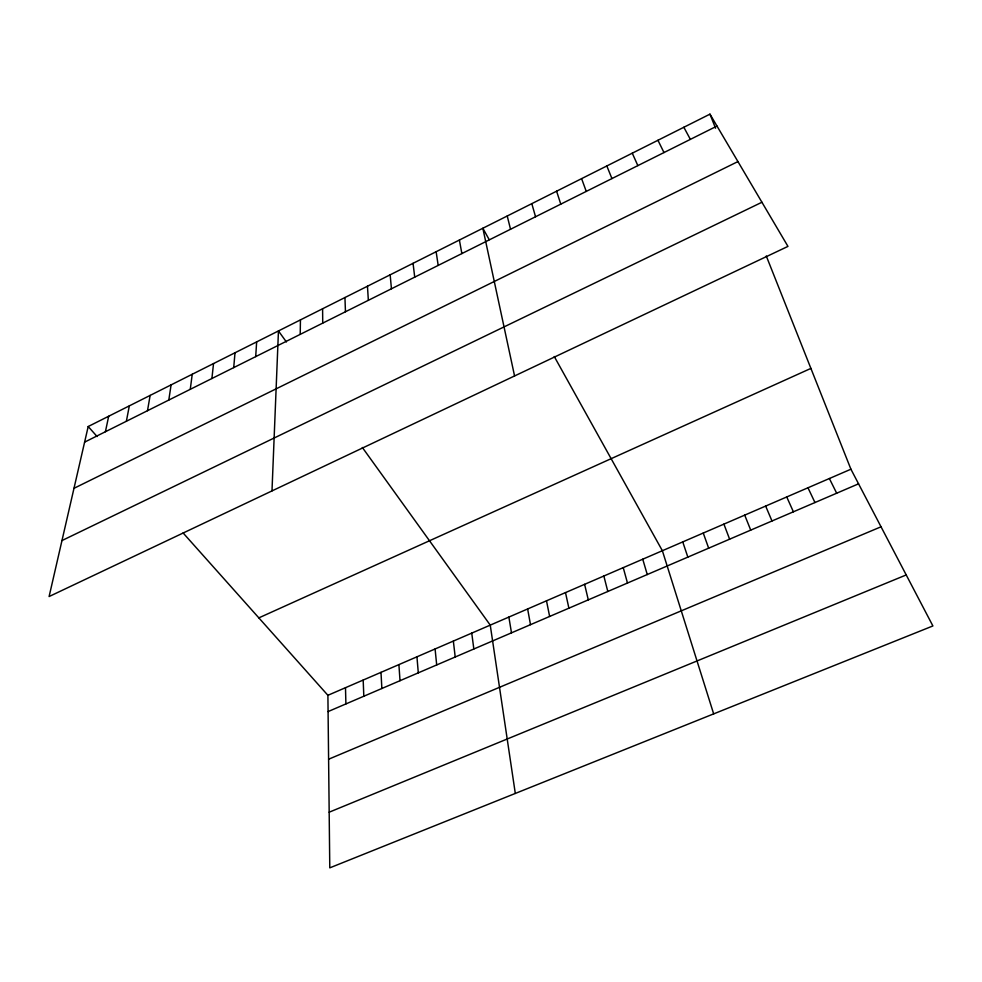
<?xml version="1.0" encoding="UTF-8"?>
<svg xmlns="http://www.w3.org/2000/svg" width="982" height="982" viewBox="0 0 982 982"><rect width="100%" height="100%" fill="white"/><g stroke="black" fill="none" stroke-linecap="round" stroke-linejoin="round"><path stroke-width="1.47" d="M300.21 334.371L300.443 319.899M271.989 490.914L278.458 330.946L286.388 341.957M255.701 356.626L256.646 341.896M233.716 367.612L235.005 352.771M211.903 378.512L213.536 363.561M190.263 389.326L192.239 374.265M168.794 400.055L171.101 384.883M147.496 410.697L150.136 395.415M126.371 421.266L129.329 405.873M105.405 431.736L108.683 416.245M88.196 426.532L49.1 596.54L787.957 246.396L709.961 114.145L88.196 426.532L97.108 436.536M84.612 442.133L716.995 126.064M73.994 488.312L737.936 161.576M61.976 540.566L761.922 202.255M258.843 617.874L810.899 368.41M327.902 695.305L850.915 469.212L932.9 625.951L329.78 867.855L327.902 695.305L183.118 532.968M328.086 711.582L858.563 483.819M328.602 759.221L881.038 526.794M329.179 812.2L906.214 574.949M362.346 447.473L490.251 625.129L515.305 793.444M489.22 239.682L482.849 228.254L514.568 375.959M554.253 356.503L662.371 550.718L713.668 713.889M683.84 127.267L690.371 139.37M829.373 478.516L836.676 493.21M657.94 140.279L663.992 152.554M807.977 487.772L814.962 502.538M786.742 496.953L793.395 511.794M632.273 153.18L637.846 165.614M765.653 506.074L771.987 520.988M606.827 165.958L611.933 178.564M744.7 515.12L750.727 530.12M709.961 114.145L715.559 128.237M766.279 255.995L850.915 469.212M723.906 524.118L729.614 539.179M581.602 178.638L586.254 191.404M703.259 533.042L708.66 548.177M682.748 541.904L687.842 557.113M556.598 191.195L560.783 204.133M642.744 559.2L647.261 574.544M531.802 203.655L535.546 216.752M623.239 567.633L627.473 583.038M603.856 576.017L607.809 591.483M507.228 216.003L510.53 229.248M584.609 584.327L588.292 599.867M565.497 592.6L568.897 608.189M546.495 600.812L549.638 616.463M527.629 608.963L530.501 624.675M459.392 240.038L461.859 253.577M508.872 617.077L511.487 632.838M436.131 251.723L438.193 265.41M471.741 633.12L473.84 649.004M413.054 263.323L414.723 277.145M453.353 641.074L455.206 657.007M435.087 648.967L436.695 664.949M390.161 274.813L391.437 288.782M416.945 656.811L418.295 672.854M398.901 664.618L400.018 680.698M367.464 286.228L368.348 300.32M380.991 672.363L381.863 688.492M363.18 680.06L363.819 696.238M344.94 297.534L345.455 311.76M345.492 687.707L345.897 703.934M322.599 308.765L322.734 323.115"/></g></svg>
